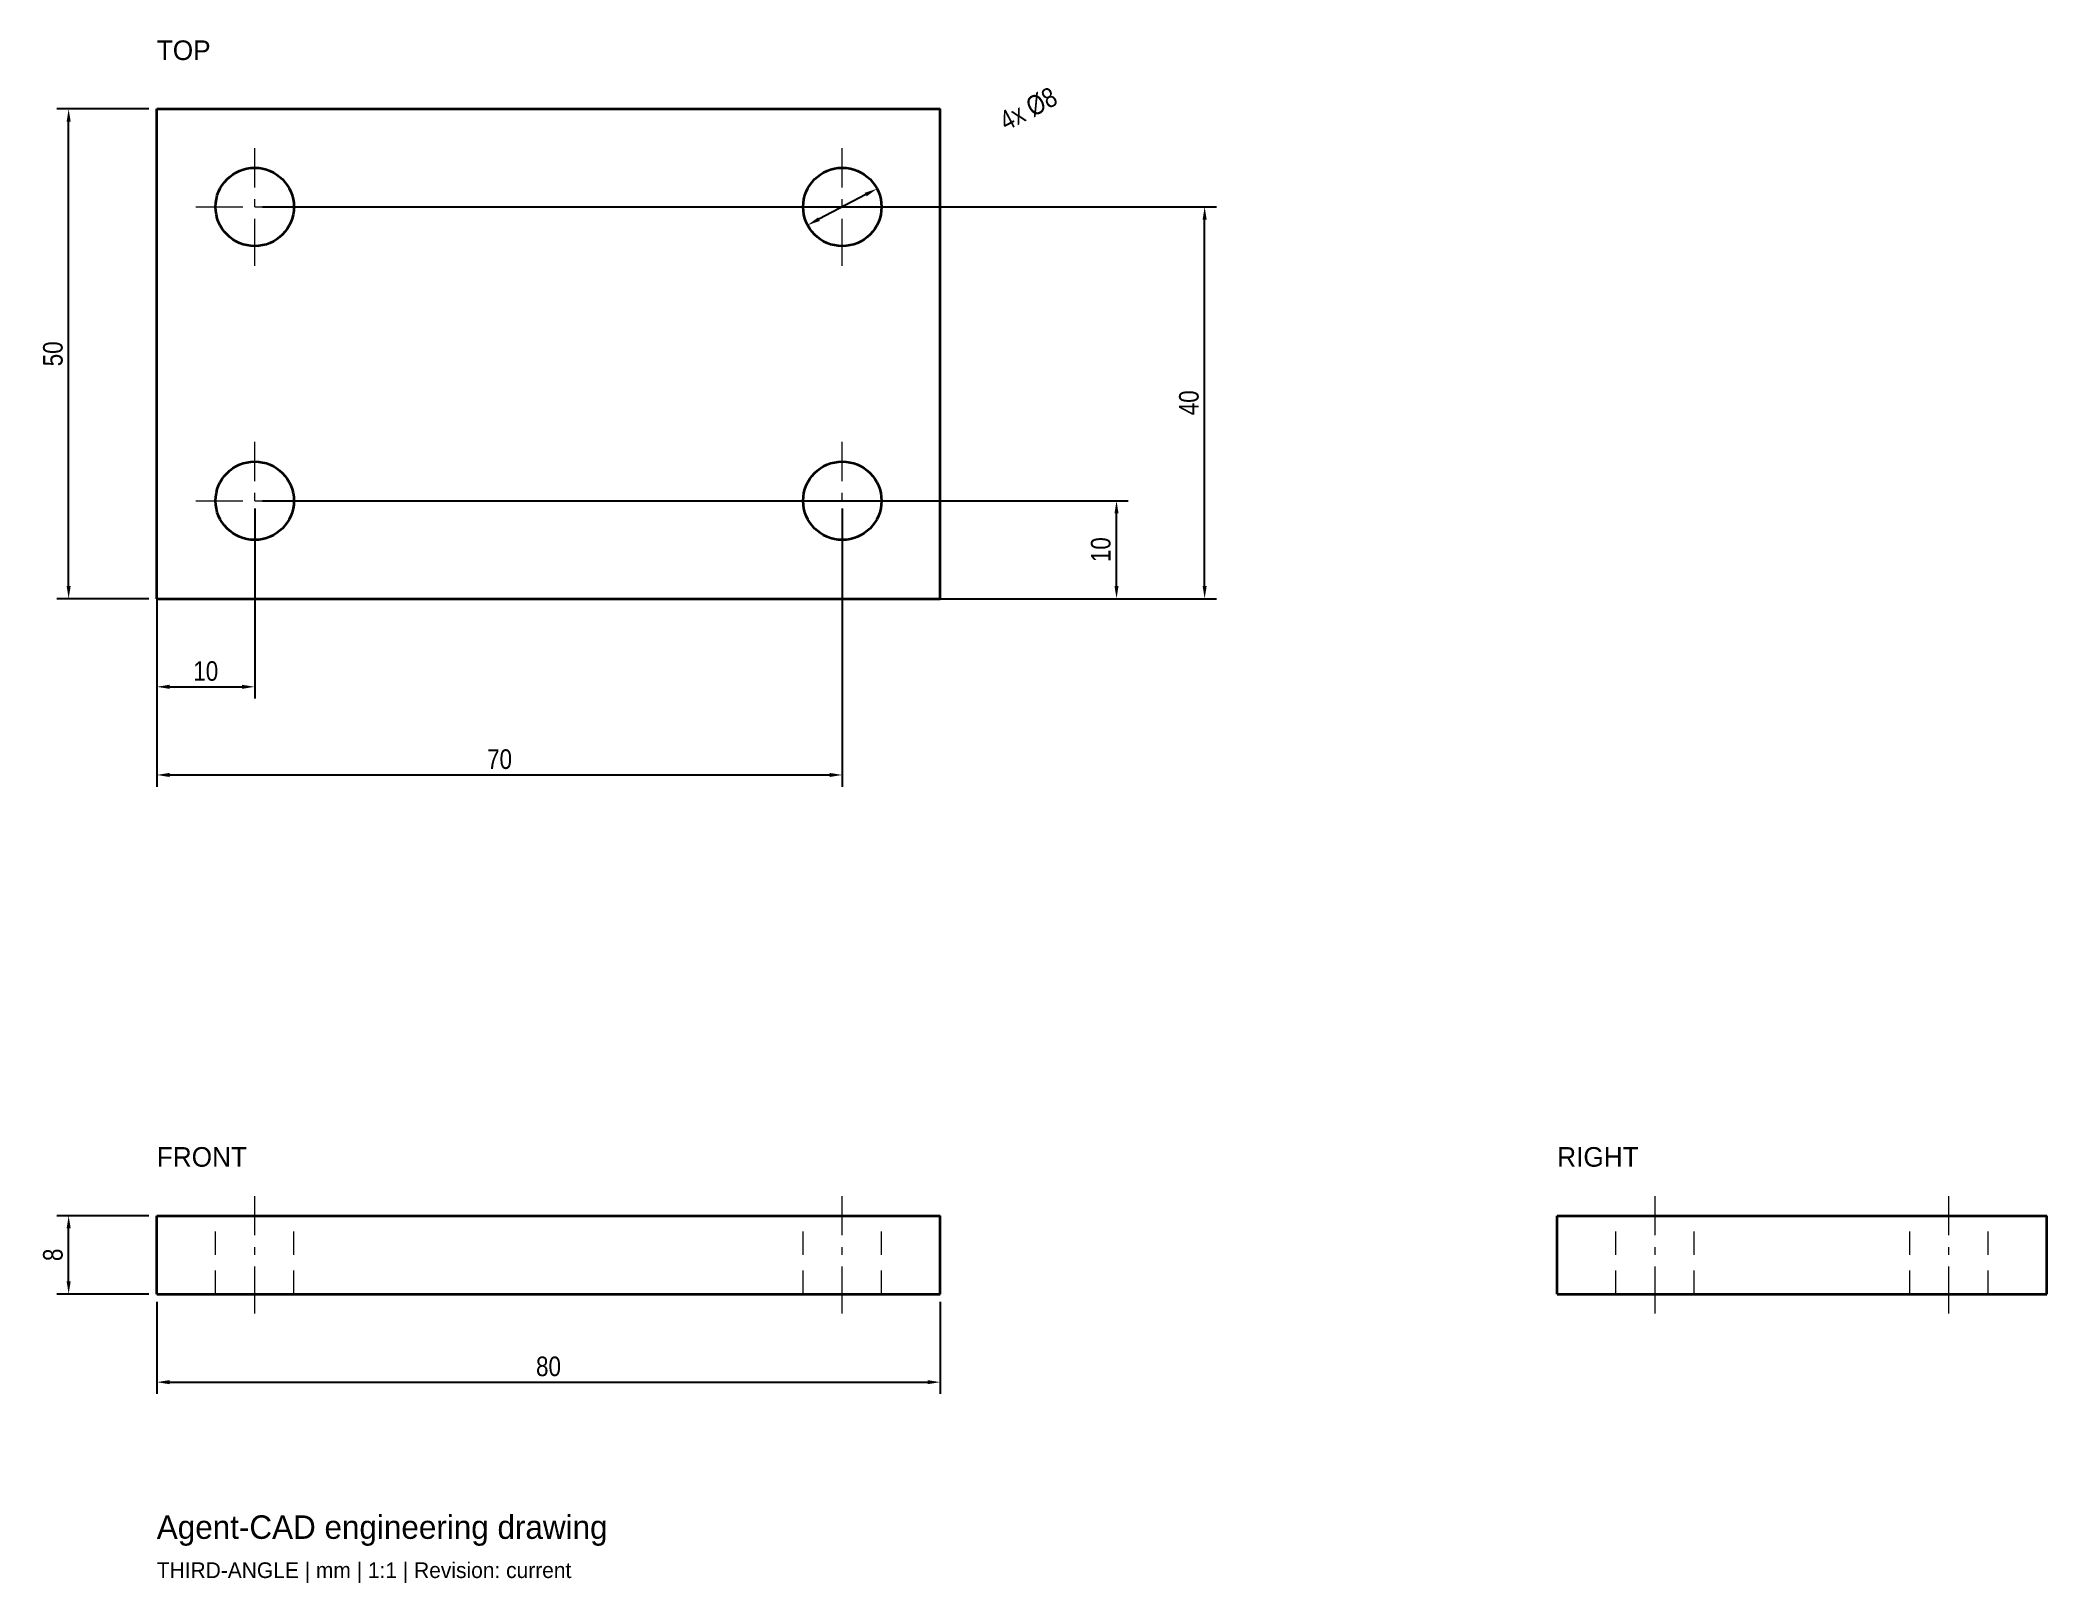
# Model space of a CAD drawing. Header units: millimetres. Extents: x -12 to 193, y -29 to 128.
import ezdxf

# ---------------------------------------------------------------- set-up
doc = ezdxf.new("R2010")
doc.units = ezdxf.units.MM
doc.linetypes.add('CAD_CENTER', pattern=[8, 4.8, -1.2, 0.8, -1.2])
doc.linetypes.add('CAD_HIDDEN', pattern=[4, 2.4, -1.6])
for name, color, linetype, lineweight in [('ANNOTATIONS', 7, 'Continuous', 18), ('CENTER', 4, 'CAD_CENTER', 13), ('DIMENSIONS', 7, 'Continuous', 18), ('HIDDEN', 8, 'CAD_HIDDEN', 18), ('VISIBLE', 7, 'Continuous', 35)]:
    doc.layers.add(name, color=color, linetype=linetype, lineweight=lineweight)
doc.styles.add('OpenSansCondensed-Light', font='OpenSansCondensed-Light.ttf')
doc.dimstyles.new('CAD_MM', dxfattribs={"dimtxt": 2, "dimasz": 1.3, "dimexe": 1.2, "dimexo": 0.8, "dimgap": 0.6, "dimtad": 1, "dimdec": 3, "dimcen": 2.5, "dimazin": 3, "dimtfac": 1, "dimtmove": 0, "dimatfit": 3})

# ---------------------------------------------------------------- blocks, each defined once
blk = doc.blocks.new('_CLOSEDFILLED')
at = {"color": 0, "linetype": 'BYBLOCK'}
blk.add_solid([(-1, 0.16), (0, 0), (-1, -0.16)], dxfattribs=at)
blk = doc.blocks.new('*D4')
blk.add_line((72.39, 112.26), (67.61, 109.74))
at = {"layer": 'Defpoints'}
for p in [(73.54, 112.86), (70, 111)]:
    blk.add_point(p, dxfattribs=at)
at = {"layer": 'DIMENSIONS', "xscale": 1.3, "yscale": 1.3}
for p, rotation in [((73.54, 112.86), 27.758540601059902), ((66.46, 109.14), 207.7585406010599)]:
    blk.add_blockref('_CLOSEDFILLED', p, dxfattribs=dict(at, rotation=rotation))
at = {"layer": 'DIMENSIONS', "insert": (89, 121), "char_height": 2, "attachment_point": 5, "rotation": 27.7585, "style": 'OpenSansCondensed-Light'}
blk.add_mtext('4x %%c8', dxfattribs=at)

msp = doc.modelspace()

# ---------------------------------------------------------------- linework, layer by layer
at = {"layer": 'CENTER'}
for p, q in [((10, 105), (10, 117)), ((70, 105), (70, 117)), ((4, 111), (16, 111)), ((64, 111), (76, 111)), ((10, 75), (10, 87)), ((70, 75), (70, 87)), ((4, 81), (16, 81)), ((64, 81), (76, 81)), ((10, -2), (10, 10)), ((70, -2), (70, 10)), ((153, -2), (153, 10)), ((183, -2), (183, 10))]:
    msp.add_line(p, q, dxfattribs=at)
at = {"layer": 'HIDDEN'}
for p, q in [((6, 0), (6, 8)), ((14, 0), (14, 8)), ((66, 0), (66, 8)), ((74, 0), (74, 8)), ((149, 0), (149, 8)), ((157, 0), (157, 8)), ((179, 0), (179, 8)), ((187, 0), (187, 8))]:
    msp.add_line(p, q, dxfattribs=at)
at = {"layer": 'VISIBLE'}
for p, q in [((0, 71), (0, 121)), ((0, 121), (80, 121)), ((80, 71), (80, 121)), ((0, 71), (80, 71)), ((0, 0), (0, 8)), ((0, 8), (80, 8)), ((80, 0), (80, 8)), ((143, 0), (143, 8)), ((143, 8), (193, 8)), ((193, 0), (193, 8)), ((0, 0), (80, 0)), ((143, 0), (193, 0))]:
    msp.add_line(p, q, dxfattribs=at)
for centre in [(10, 111), (70, 111), (10, 81), (70, 81)]:
    msp.add_circle(centre, 4, dxfattribs=at)

# ---------------------------------------------------------------- texts
at = {"layer": 'ANNOTATIONS'}
for s, height, p in [('TOP', 2, (0, 126)), ('FRONT', 2, (0, 13)), ('RIGHT', 2, (143, 13)), ('Agent-CAD engineering drawing', 2.4, (0, -25)), ('THIRD-ANGLE | mm | 1:1 | Revision: current', 1.6, (0, -29))]:
    msp.add_text(s, height=height, dxfattribs=at).set_placement(p)

# ---------------------------------------------------------------- dimensions: what is measured, and where the dimension line sits
at = {"layer": 'DIMENSIONS'}
dim = msp.add_diameter_dim_2p(p1=(66.4603, 109.137), p2=(73.5397, 112.863), text='4x <>', dimstyle='CAD_MM', override={"dimtad": 0}, dxfattribs=at)
dim.commit()
dim.dimension.update_dxf_attribs({"geometry": '*D4', "text_midpoint": (89, 121), "dimtype": 163})
for base, p1, p2 in [((-9, 71), (0, 71), (0, 121)), ((107, 71), (10, 71), (10, 111)), ((98, 71), (10, 71), (10, 81)), ((-9, 0), (0, 0), (0, 8))]:
    msp.add_linear_dim(base=base, p1=p1, p2=p2, angle=90, dimstyle='CAD_MM', dxfattribs=at).render()
for base, p1, p2 in [((0, 62), (0, 81), (10, 81)), ((0, 53), (0, 81), (70, 81)), ((0, -9), (0, 0), (80, 0))]:
    msp.add_linear_dim(base=base, p1=p1, p2=p2, dimstyle='CAD_MM', dxfattribs=at).render()

doc.saveas('drawing.dxf')
